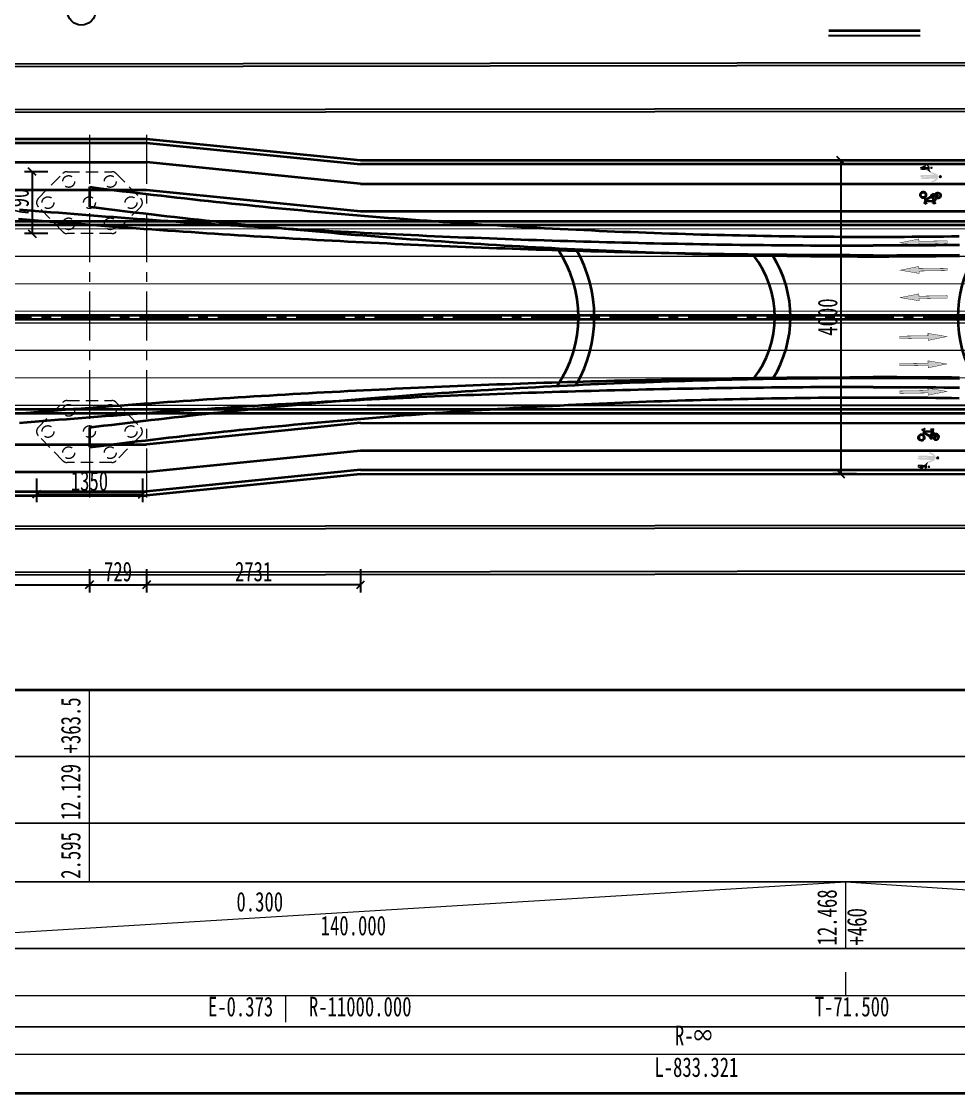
# Model space of a CAD drawing. Extents: x -2611510 to 954358, y -247163 to 181535.
# Drawn here: x 163601 to 283173, y -143113 to -6340 of the extents above; entities that cross this region are included whole.
import ezdxf
from ezdxf.enums import TextEntityAlignment as Align

# ---------------------------------------------------------------- set-up
doc = ezdxf.new("R2010")
doc.units = 0
for name, pattern in [('6--9', [15, 6, -9]), ('CENTER', [2, 1.25, -0.25, 0.25, -0.25]), ('DASH', [0.35, 0.25, -0.1]), ('DASHED', [0.75, 0.5, -0.25]), ('HIDDEN', [9.525, 6.35, -3.175])]:
    doc.linetypes.add(name, pattern=pattern)
doc.layers.get('Defpoints').update_dxf_attribs({"color": 8})
for name, color, linetype in [('_平面辅助线', 7, 'Continuous'), ('Dim', 4, 'Continuous'), ('PP-COM', 7, 'Continuous'), ('地铁', 4, 'Continuous'), ('标志标线', 7, 'Continuous'), ('标线-z', 7, 'Continuous'), ('道路中线_K', 7, 'Continuous'), ('道路偏置线', 3, 'Continuous')]:
    doc.layers.add(name, color=color, linetype=linetype)
for name, color, linetype, lineweight in [('文字', 7, 'Continuous', 15), ('标注', 3, 'Continuous', 18), ('桥 中心线', 5, 'CENTER', 15), ('虚线', 6, 'HIDDEN', 15), ('表格粗线', 7, 'Continuous', 35), ('表格细线', 1, 'Continuous', 18)]:
    doc.layers.add(name, color=color, linetype=linetype, lineweight=lineweight)
doc.styles.get("Standard").update_dxf_attribs({"font": '仿宋_GB2312.TTF', "width": 0.7})
doc.styles.add('仿宋字', font='仿宋_GB2312.TTF', dxfattribs={"width": 0.7})
doc.dimstyles.new('750', dxfattribs={"dimscale": 0, "dimtxt": 2.5, "dimasz": 1, "dimexe": 1, "dimexo": 1, "dimgap": 0, "dimtad": 0, "dimdec": 0, "dimlfac": 0.1, "dimrnd": 0.1, "dimzin": 12, "dimdsep": 46, "dimtxsty": '仿宋字', "dimblk": 'OBLIQUE', "dimcen": -1, "dimclrd": 256, "dimclre": 256, "dimclrt": 256, "dimadec": 4, "dimazin": 0, "dimtp": 2, "dimtm": 3, "dimtfac": 0.5, "dimtdec": 0, "dimtmove": 2, "dimatfit": 3, "dimldrblk": 'OBLIQUE', "dimfxl": 3, "dimfxlon": 1, "dimtvp": 0.7, "dimtolj": 1, "dimtzin": 12, "dimarcsym": 0})

# ---------------------------------------------------------------- blocks, each defined once
blk = doc.blocks.new('右侧人行道1')
at = {"layer": 'PP-COM'}
h = blk.add_hatch(color=8, dxfattribs=at)
edge = h.paths.add_edge_path()
edge.add_ellipse((573, 295.3), major_axis=(3.91, 3.87), ratio=1, start_angle=0.0447, end_angle=70.5296)
edge.add_line((570.7, 300.3), (567.5, 297.1))
edge.add_line((567.5, 297.1), (566.1, 292.1))
edge.add_ellipse((566.9, 291.9), major_axis=(-0.583, 0.589), ratio=1, start_angle=30.2324, end_angle=201.8223)
edge.add_line((567.7, 291.6), (569.2, 295.6))
edge.add_line((569.2, 295.6), (570.9, 297.7))
edge.add_line((570.9, 297.7), (571.5, 278.2))
edge.add_ellipse((572.7, 278.4), major_axis=(0.871, 0.862), ratio=1, start_angle=146.8812, end_angle=315.2216)
edge.add_line((573.9, 278.4), (573.6, 290.5))
edge.add_line((573.6, 290.5), (574.1, 290.5))
edge.add_line((574.1, 290.5), (574.5, 277.2))
edge.add_ellipse((575.7, 277.8), major_axis=(0.986, 0.976), ratio=1, start_angle=163.5104, end_angle=285.8925)
edge.add_line((576.9, 277.1), (576.4, 295.8))
edge.add_line((576.4, 295.8), (578.9, 290.9))
edge.add_ellipse((579.2, 292), major_axis=(0.812, 0.804), ratio=1, start_angle=206.5438, end_angle=316.2898)
edge.add_line((580.4, 292), (577, 299.2))
h = blk.add_hatch(color=8, dxfattribs=at)
edge = h.paths.add_edge_path()
edge.add_ellipse((573.1, 303.6), major_axis=(1.56, 1.55), ratio=1, start_angle=136.8201, end_angle=316.8201)
edge.add_ellipse((573.1, 303.6), major_axis=(1.56, 1.55), ratio=1, start_angle=316.8201, end_angle=496.8201)
h = blk.add_hatch(color=8, dxfattribs=at)
edge = h.paths.add_edge_path()
edge.add_ellipse((586, 292.4), major_axis=(1.22, 1.21), ratio=1, start_angle=91.8201, end_angle=451.8201)
edge = h.paths.add_edge_path()
edge.add_line((591.1, 286.3), (587.7, 290))
edge.add_line((584.9, 290.1), (587.7, 290))
edge.add_line((583, 288.7), (584.9, 290.1))
edge.add_line((583.9, 287.9), (584.2, 277.8))
edge.add_line((583.1, 287.4), (583.9, 287.9))
edge.add_ellipse((587, 277.8), major_axis=(0.617, 0.611), ratio=1, start_angle=134.4634, end_angle=321.7058)
edge.add_ellipse((585, 277.9), major_axis=(-0.574, 0.58), ratio=1, start_angle=56.0481, end_angle=228.1671)
edge.add_line((582.6, 287.5), (583.1, 287.4))
edge.add_line((586, 284), (586.1, 277.8))
edge.add_line((585.7, 284), (586, 284))
edge.add_line((585.8, 277.9), (585.7, 284))
edge.add_ellipse((590.6, 285.9), major_axis=(0.475, 0.47), ratio=1, start_angle=208.215, end_angle=358.7915)
edge.add_line((587.6, 288.2), (590.4, 285.2))
edge.add_line((587.8, 277.7), (587.6, 288.2))
edge.add_ellipse((580.3, 290.3), major_axis=(0.395, 0.39), ratio=1, start_angle=359.6514, end_angle=539.3072)
edge.add_line((579.8, 290), (582.6, 287.5))
edge.add_line((580.6, 290.8), (583, 288.7))
h = blk.add_hatch(color=8, dxfattribs=at)
edge = h.paths.add_edge_path()
edge.add_ellipse((586, 292.4), major_axis=(1.22, 1.21), ratio=1, start_angle=136.8201, end_angle=316.8201)
edge.add_ellipse((586, 292.4), major_axis=(1.22, 1.21), ratio=1, start_angle=316.8201, end_angle=496.8201)
h = blk.add_hatch(color=8, dxfattribs=at)
edge = h.paths.add_edge_path()
edge.add_line((587.6, 288.2), (590.4, 285.2))
edge.add_ellipse((590.6, 285.9), major_axis=(0.475, 0.47), ratio=1, start_angle=208.215, end_angle=356.8091)
edge.add_line((591.1, 286.3), (587.7, 290))
edge.add_line((587.7, 290), (584.9, 290.1))
edge.add_line((584.9, 290.1), (583, 288.7))
edge.add_line((583, 288.7), (580.6, 290.8))
edge.add_ellipse((580.3, 290.3), major_axis=(0.395, 0.39), ratio=1, start_angle=9.7814, end_angle=179.3072)
edge.add_line((579.9, 289.9), (582.6, 287.5))
edge.add_line((582.6, 287.5), (583.1, 287.4))
edge.add_line((583.1, 287.4), (583.9, 287.9))
edge.add_line((583.9, 287.9), (584.2, 277.8))
edge.add_ellipse((585, 277.9), major_axis=(-0.574, 0.58), ratio=1, start_angle=56.0481, end_angle=225.473)
edge.add_line((585.8, 277.9), (585.7, 284))
edge.add_line((585.7, 284), (586, 284))
edge.add_line((586, 284), (586.1, 277.8))
edge.add_ellipse((587, 277.8), major_axis=(-0.611, 0.617), ratio=1, start_angle=44.4634, end_angle=221.9343)
edge.add_line((587.8, 277.7), (587.6, 288.2))
blk = doc.blocks.new('A$C03D12931')
at = {"layer": 'PP-COM'}
h = blk.add_hatch(color=8, dxfattribs=at)
edge = h.paths.add_edge_path()
edge.add_line((0.41, -1.14), (0.59, -1.08))
edge.add_line((0.59, -1.08), (0.61, 0.58))
edge.add_ellipse((0.52, 0.95), major_axis=(-0.376, -0.072), ratio=1, start_angle=92.2559, end_angle=204.9961)
edge.add_line((0.83, 1.18), (0.94, 1.3))
edge.add_line((0.94, 1.3), (0.85, 1.37))
edge.add_line((0.85, 1.37), (0.75, 1.26))
edge.add_ellipse((0.52, 0.95), major_axis=(-0.376, -0.072), ratio=1, start_angle=222.7551, end_angle=275.0085)
edge.add_line((0.42, 1.32), (0.34, 1.47))
edge.add_ellipse((-0.13, 2.15), major_axis=(-0.811, -0.155), ratio=1, start_angle=113.8106, end_angle=404.0184)
edge.add_line((-0.61, 1.48), (-1.03, 0.64))
edge.add_line((-1.03, 0.64), (-0.83, 0.68))
edge.add_line((-0.83, 0.68), (-0.46, 1.4))
edge.add_ellipse((-0.13, 2.15), major_axis=(-0.811, -0.155), ratio=1, start_angle=55.9563, end_angle=100.8802)
edge.add_line((0.17, 1.39), (0.26, 1.23))
edge.add_ellipse((0.52, 0.95), major_axis=(-0.376, -0.072), ratio=1, start_angle=303.1553, end_angle=354.9777)
edge.add_line((0.14, 0.91), (-0.83, 0.68))
edge.add_line((-0.83, 0.68), (-0.83, 0.49))
edge.add_line((-0.83, 0.49), (0.21, 0.74))
edge.add_ellipse((0.52, 0.95), major_axis=(0.072, -0.376), ratio=1, start_angle=-66.6903, end_angle=-56.7863)
edge.add_line((0.25, 0.69), (0.15, 0.57))
edge.add_line((0.15, 0.57), (0.24, 0.5))
edge.add_line((0.24, 0.5), (0.34, 0.62))
edge.add_ellipse((0.52, 0.95), major_axis=(-0.376, -0.072), ratio=1, start_angle=50.9727, end_angle=64.1147)
edge.add_line((0.42, 0.58), (0.41, -1.14))
edge = h.paths.add_edge_path(flags=16)
edge.add_ellipse((0.52, 0.95), major_axis=(-0.193, -0.037), ratio=1, start_angle=111.8747, end_angle=291.8747, ccw=False)
edge.add_ellipse((0.52, 0.95), major_axis=(-0.193, -0.037), ratio=1, start_angle=-68.1253, end_angle=111.8747, ccw=False)
edge = h.paths.add_edge_path(flags=16)
edge.add_line((-0.37, 1.56), (-0.15, 1.98))
edge.add_line((-0.15, 1.98), (0.08, 1.55))
edge.add_ellipse((-0.13, 2.15), major_axis=(-0.629, -0.12), ratio=1, start_angle=57.2127, end_angle=98.8288, ccw=False)
edge = h.paths.add_edge_path(flags=16)
edge.add_line((0.25, 1.64), (0.01, 2.07))
edge.add_ellipse((-0.16, 1.98), major_axis=(-0.183, -0.035), ratio=1, start_angle=197.886, end_angle=313.0466)
edge.add_line((-0.31, 2.09), (-0.53, 1.65))
edge.add_ellipse((-0.13, 2.15), major_axis=(-0.629, -0.12), ratio=1, start_angle=115.5416, end_angle=401.4223, ccw=False)
h = blk.add_hatch(color=8, dxfattribs=at)
edge = h.paths.add_edge_path()
edge.add_line((-0.83, 0.49), (-0.83, 0.68))
edge.add_line((-0.83, 0.68), (-1.03, 0.64))
edge.add_line((-1.03, 0.64), (-1.17, 0.6))
edge.add_line((-1.17, 0.6), (-1.4, 0.55))
edge.add_line((-1.4, 0.55), (-1.53, 0.61))
edge.add_ellipse((-1.54, 0.57), major_axis=(-0.0365, -0.007), ratio=1, start_angle=243.045, end_angle=380.1522)
edge.add_line((-1.58, 0.55), (-1.22, 0))
edge.add_line((-1.22, 0), (-1.18, 0.01))
edge.add_line((-1.18, 0.01), (-1.29, 0.38))
edge.add_line((-1.29, 0.38), (-1.06, 0.44))
edge.add_line((-1.06, 0.44), (-1.02, 0.45))
edge.add_line((-1.02, 0.45), (0.12, -1.33))
edge.add_line((0.12, -1.33), (0.07, -1.34))
edge.add_spline(control_points=[(0.07, -1.34), (0.05, -1.42), (-0.01, -1.53), (-0.06, -1.75)], knot_values=[0, 0, 0, 0, 0.949803, 0.949803, 0.949803, 0.949803], degree=3, periodic=0)
edge.add_line((-0.06, -1.75), (-0.36, -1.45))
edge.add_ellipse((-0.37, -1.55), major_axis=(-0.106, -0.02), ratio=1, start_angle=253.5566, end_angle=375.3872)
edge.add_line((-0.47, -1.6), (-0.02, -1.97))
edge.add_ellipse((0.01, -1.94), major_axis=(0.007, -0.0365), ratio=1, start_angle=-49.6998, end_angle=65.3968)
edge.add_line((0.04, -1.95), (0.1, -1.73))
edge.add_spline(control_points=[(0.1, -1.73), (0.13, -1.67), (0.15, -1.62), (0.21, -1.52), (0.24, -1.48), (0.3, -1.42), (0.32, -1.4), (0.36, -1.37), (0.38, -1.36), (0.48, -1.31), (0.58, -1.28), (0.77, -1.24), (0.87, -1.23), (1.03, -1.21), (1.08, -1.21), (1.14, -1.21)], knot_values=[0, 0, 0, 0, 0.472629, 0.472629, 1.015464, 1.015464, 1.324452, 1.324452, 1.633441, 1.633441, 2.514542, 2.514542, 3.395644, 3.395644, 3.871237, 3.871237, 3.871237, 3.871237], degree=3, periodic=0)
edge.add_line((1.14, -1.21), (1.14, -1.03))
edge.add_spline(control_points=[(1.14, -1.03), (0.95, -1.03), (0.77, -1.04), (0.59, -1.08)], knot_values=[2.402636, 2.402636, 2.402636, 2.402636, 3.877965, 3.877965, 3.877965, 3.877965], degree=3, periodic=0)
edge.add_line((0.59, -1.08), (0.41, -1.14))
edge.add_spline(control_points=[(0.41, -1.14), (0.36, -1.16), (0.31, -1.18), (0.27, -1.21)], knot_values=[1.467067, 1.467067, 1.467067, 1.467067, 1.885783, 1.885783, 1.885783, 1.885783], degree=3, periodic=0)
edge.add_line((0.27, -1.21), (-0.83, 0.49))
h = blk.add_hatch(color=8, dxfattribs=at)
edge = h.paths.add_edge_path()
edge.add_ellipse((1.97, -1.12), major_axis=(-0.82, -0.156), ratio=1, start_angle=111.8747, end_angle=291.8747)
edge.add_ellipse((1.97, -1.12), major_axis=(-0.82, -0.156), ratio=1, start_angle=291.8747, end_angle=342.6941)
edge.add_line((1.14, -1.03), (1.14, -1.21))
edge.add_spline(control_points=[(1.14, -1.21), (1.14, -1.21), (1.14, -1.21), (1.14, -1.21)], knot_values=[3.86447, 3.86447, 3.86447, 3.86447, 3.871237, 3.871237, 3.871237, 3.871237], degree=3, periodic=0)
edge.add_ellipse((1.97, -1.12), major_axis=(-0.82, -0.156), ratio=1, start_angle=355.3885, end_angle=471.8747)
edge = h.paths.add_edge_path(flags=16)
edge.add_line((1.33, -1.21), (1.33, -1.02))
edge.add_ellipse((1.96, -1.11), major_axis=(0.12, -0.629), ratio=1, start_angle=-91.8999, end_angle=251.3711, ccw=False)
at = {"layer": 'PP-COM', "color": 8}
for p, q in [((-1.22, 0), (-1.58, 0.55)), ((-1.22, 0.01), (-1.57, 0.55)), ((-1.53, 0.61), (-1.4, 0.55)), ((-1.53, 0.61), (-1.4, 0.55)), ((-1.4, 0.55), (-1.17, 0.6)), ((-1.4, 0.55), (-1.17, 0.6)), ((-1.29, 0.38), (-1.06, 0.44)), ((-1.29, 0.38), (-1.06, 0.44)), ((-1.18, 0.01), (-1.29, 0.38)), ((-1.18, 0.01), (-1.29, 0.38)), ((-1.22, 0.01), (-1.18, 0.01)), ((-1.22, 0), (-1.18, 0.01)), ((-1.17, 0.6), (-1.03, 0.64)), ((-1.17, 0.6), (-1.03, 0.64)), ((-1.14, 0.42), (-1.02, 0.45)), ((-1.14, 0.42), (-1.02, 0.45)), ((-1.03, 0.64), (-0.61, 1.48)), ((-1.03, 0.64), (-0.61, 1.48)), ((-0.83, 0.68), (-1.03, 0.64)), ((0.12, -1.33), (-1.02, 0.45)), ((0.12, -1.33), (-1.02, 0.45)), ((-0.83, 0.68), (-0.46, 1.4)), ((-0.83, 0.68), (-0.46, 1.4)), ((-0.83, 0.68), (0.14, 0.91)), ((-0.83, 0.68), (0.14, 0.91)), ((-0.83, 0.49), (0.21, 0.74)), ((-0.83, 0.49), (0.21, 0.74)), ((-0.83, 0.68), (-0.83, 0.49)), ((0.27, -1.21), (-0.83, 0.49)), ((0.27, -1.21), (-0.83, 0.49)), ((-0.53, 1.65), (-0.31, 2.09)), ((-0.52, 1.65), (-0.3, 2.09)), ((-0.37, 1.56), (-0.15, 1.98)), ((-0.37, 1.56), (-0.15, 1.98)), ((-0.15, 1.98), (0.08, 1.55)), ((-0.15, 1.98), (0.08, 1.55)), ((0.01, 2.07), (0.25, 1.64)), ((0.01, 2.07), (0.25, 1.64)), ((0.33, 0.42), (0.05, 0.65)), ((0.33, 0.42), (0.05, 0.65)), ((0.15, 0.57), (0.25, 0.69)), ((0.15, 0.57), (0.25, 0.69)), ((0.17, 1.39), (0.26, 1.23)), ((0.17, 1.39), (0.26, 1.23)), ((0.24, 0.5), (0.34, 0.62)), ((0.24, 0.5), (0.34, 0.62)), ((0.34, 1.47), (0.42, 1.32)), ((0.34, 1.47), (0.42, 1.32)), ((0.41, -1.14), (0.42, 0.58)), ((0.41, -1.14), (0.42, 0.58)), ((0.59, -1.08), (0.61, 0.58)), ((0.59, -1.08), (0.61, 0.58)), ((1.03, 1.23), (0.75, 1.46)), ((1.03, 1.23), (0.75, 1.46)), ((0.75, 1.26), (0.85, 1.37)), ((0.75, 1.26), (0.85, 1.37)), ((0.83, 1.18), (0.94, 1.3)), ((0.83, 1.18), (0.94, 1.3)), ((-0.02, -1.97), (-0.47, -1.6)), ((-0.02, -1.97), (-0.47, -1.6)), ((-0.06, -1.74), (-0.36, -1.45)), ((-0.06, -1.75), (-0.36, -1.45)), ((0.1, -1.72), (0.04, -1.95)), ((0.1, -1.73), (0.04, -1.95)), ((0.07, -1.34), (0.12, -1.33)), ((0.07, -1.34), (0.12, -1.33)), ((0.41, -1.14), (0.59, -1.08))]:
    blk.add_line(p, q, dxfattribs=at)
for centre, major_axis, start_param, end_param in [((-0.13, 2.15), (0.288, -0.773), 0.247333, 5.312415), ((-0.13, 2.15), (0.288, -0.774), 0.247333, 5.312415), ((-1.54, 0.57), (0.013, -0.0348), 2.5029, 4.895872), ((-1.54, 0.57), (0.013, -0.0349), 2.5029, 4.895872), ((-0.13, 2.15), (0.223, -0.599), 0.277545, 5.267105), ((-0.13, 2.15), (0.223, -0.6), 0.277545, 5.267105), ((-0.13, 2.15), (0.288, -0.773), -0.762414, 0.021655), ((-0.13, 2.15), (0.288, -0.774), -0.762414, 0.021655), ((-0.13, 2.15), (0.223, -0.599), -0.740487, -0.014148), ((-0.13, 2.15), (0.223, -0.6), -0.740487, -0.014148), ((-0.16, 1.98), (0.065, -0.174), 1.714726, 3.724658), ((-0.15, 1.98), (0.065, -0.174), 1.714726, 3.724658), ((0.52, 0.95), (0.133, -0.358), 3.552022, 4.456493), ((0.52, 0.95), (0.134, -0.358), 3.552022, 4.456493), ((0.52, 0.95), (-0.358, -0.133), 0.238591, 0.411449), ((0.52, 0.95), (0.134, -0.358), -1.332205, -1.159347), ((0.52, 0.95), (0.069, -0.184), 4.544149275566745, 10.82733458274633), ((0.52, 0.95), (0.069, -0.184), 4.544149275566579, 10.82733458274616), ((0.52, 0.95), (0.133, -0.358), -0.849394, -0.620023), ((0.52, 0.95), (0.134, -0.358), -0.849394, -0.620023), ((0.52, 0.95), (0.133, -0.358), 2.148774, 3.060767), ((0.52, 0.95), (0.134, -0.358), 2.148774, 3.060767), ((0.52, 0.95), (0.133, -0.358), -0.128867, 1.838821), ((0.52, 0.95), (0.134, -0.358), -0.128867, 1.838821), ((-0.37, -1.55), (0.038, -0.101), 2.686361, 4.812707), ((-0.37, -1.55), (0.038, -0.101), 2.686361, 4.812707), ((0.01, -1.94), (0.013, -0.0348), -1.035664, 0.973151), ((0.01, -1.94), (0.013, -0.0349), -1.035664, 0.973151), ((1.97, -1.12), (0.291, -0.782), 4.544149275565879, 10.82733458274546), ((1.96, -1.11), (0.288, -0.773), 4.478969, 10.53653), ((1.96, -1.11), (0.223, -0.599), 4.51099, 10.502199), ((1.96, -1.11), (0.223, -0.6), 4.51099, 10.502199)]:
    blk.add_ellipse(centre, major_axis=major_axis, ratio=1, start_param=start_param, end_param=end_param, dxfattribs=at)
for points in [[(-0.06, -1.74), (-0.01, -1.53), (0.05, -1.42), (0.07, -1.34)], [(-0.06, -1.75), (-0.01, -1.53), (0.05, -1.42), (0.07, -1.34)], [(0.27, -1.21), (0.31, -1.18), (0.36, -1.16), (0.41, -1.14)], [(0.27, -1.21), (0.31, -1.18), (0.36, -1.16), (0.41, -1.14)], [(0.59, -1.08), (0.77, -1.04), (0.95, -1.03), (1.14, -1.02)], [(0.59, -1.08), (0.77, -1.04), (0.95, -1.03), (1.14, -1.03)]]:
    blk.add_open_spline(points, degree=3, dxfattribs=at)
for points in [[(0.1, -1.72), (0.13, -1.67), (0.15, -1.62), (0.21, -1.52), (0.25, -1.48), (0.3, -1.42), (0.32, -1.4), (0.36, -1.37), (0.38, -1.36), (0.48, -1.3), (0.58, -1.28), (0.77, -1.23), (0.87, -1.22), (1.03, -1.21), (1.08, -1.21), (1.14, -1.21)], [(0.1, -1.73), (0.13, -1.67), (0.15, -1.62), (0.21, -1.52), (0.24, -1.48), (0.3, -1.42), (0.32, -1.4), (0.36, -1.37), (0.38, -1.36), (0.48, -1.31), (0.58, -1.28), (0.77, -1.24), (0.87, -1.23), (1.03, -1.21), (1.08, -1.21), (1.14, -1.21)]]:
    blk.add_open_spline(points, degree=3, knots=[0, 0, 0, 0, 0.472629, 0.472629, 1.015464, 1.015464, 1.324452, 1.324452, 1.633441, 1.633441, 2.514542, 2.514542, 3.395644, 3.395644, 3.871237, 3.871237, 3.871237, 3.871237], dxfattribs=at)
blk = doc.blocks.new('A$C7CA21273')
blk.add_hatch(color=8).paths.add_polyline_path([(30.13, 2.4), (18.13, 4.65), (18.13, 3.15), (0.13, 3.15), (0.13, 1.65), (18.13, 1.65), (18.13, 0.15)])
at = {"layer": '道路中线_K', "color": 8, "linetype": 'ByBlock', "const_width": 0.25}
blk.add_lwpolyline([(18.13, 1.65), (18.13, 0.15), (30.13, 2.4), (18.13, 4.65), (18.13, 3.15), (0.13, 3.15), (0.13, 1.65)], close=True, dxfattribs=at)
blk = doc.blocks.new('A$C6A8C09C9')
at = {"layer": '虚线', "ltscale": 250, "elevation": 0}
blk.add_lwpolyline([(3950, -2860, -0.2013423), (3725, -3395), (525, -6536, -0.4087496), (-525, -6536), (-3725, -3395, -0.2013423), (-3950, -2860), (-3950, 2860, -0.2013423), (-3725, 3395), (-525, 6536, -0.4087496), (525, 6536), (3725, 3395, -0.2013423), (3950, 2860)], format="xyb", close=True, dxfattribs=at)
at = {"layer": '虚线', "ltscale": 250}
for centre in [(0, 5300), (-2700, 2650), (2700, 2650), (0, 0), (-2700, -2650), (2700, -2650), (0, -5300)]:
    blk.add_circle(centre, 750, dxfattribs=at)
blk = doc.blocks.new('天津2000地铁')
at = {"layer": '地铁', "color": 8, "linetype": 'DASH', "ltscale": 10000}
for p, q in [((-48.1, -481.3), (-12.33, -52.56)), ((-47.75, -481.34), (-11.98, -52.59)), ((-42.28, -481.88), (-6.5, -53.05)), ((-41.93, -481.91), (-6.15, -53.08)), ((10.62, -487.13), (45.12, -73.67)), ((10.97, -487.17), (45.47, -73.7)), ((16.44, -487.71), (50.95, -74.15)), ((16.79, -487.75), (51.3, -74.18))]:
    blk.add_line(p, q, dxfattribs=at)
blk = doc.blocks.new('gggll')
at = {"color": 3, "lineweight": 35}
for points in [[(0, 33200), (1156, 33054), (2154, 32930), (3153, 32806), (4151, 32684), (5150, 32563), (6148, 32443), (7146, 32325), (8145, 32208), (9143, 32092), (10142, 31977), (11140, 31864), (12139, 31752), (13137, 31641), (14136, 31531), (15134, 31423), (16132, 31316), (17131, 31210), (18129, 31106), (19128, 31002), (20126, 30901), (21125, 30800), (22123, 30700), (23122, 30602), (24120, 30505), (25118, 30410), (26117, 30315), (27115, 30222), (28114, 30130), (29112, 30040), (30111, 29951), (31109, 29863), (32107, 29776), (33106, 29690), (34104, 29606), (35103, 29523), (36101, 29441), (37100, 29361), (38098, 29282), (39096, 29204), (40095, 29127), (41093, 29052), (42092, 28978), (43090, 28905), (44089, 28834), (45087, 28763), (46085, 28694), (47084, 28626), (48082, 28560), (49081, 28495), (50079, 28431), (51078, 28368), (52076, 28307), (53074, 28246), (54073, 28188), (55071, 28130), (56070, 28074), (57068, 28019), (58067, 27965), (59065, 27912), (60063, 27861), (61062, 27811), (62060, 27762), (63059, 27715), (64057, 27668), (65055, 27623), (66054, 27580), (67052, 27537), (68051, 27496), (69049, 27456), (70048, 27418), (71046, 27380), (72044, 27344), (73043, 27309), (74041, 27276), (75040, 27243), (76038, 27212), (77036, 27183), (78035, 27154), (79033, 27127), (80032, 27101), (81030, 27076), (82029, 27053), (83027, 27031), (84025, 27010), (85024, 26990), (86022, 26972), (87021, 26955), (88019, 26939), (89017, 26924), (90016, 26911), (91014, 26899), (92013, 26888), (93011, 26879), (94010, 26870), (95008, 26863), (96006, 26858), (97005, 26853), (98003, 26850), (99002, 26848), (100000, 26848), (100998, 26848), (101997, 26850), (102995, 26853), (103994, 26858), (104992, 26863), (105990, 26870), (106989, 26879), (107987, 26888), (108986, 26899), (109984, 26911), (110983, 26924)], [(0, 30680), (844, 30574), (1846, 30449), (2847, 30325), (3849, 30202), (4850, 30081), (5852, 29961), (6854, 29842), (7855, 29724), (8857, 29608), (9858, 29493), (10860, 29380), (11861, 29267), (12863, 29156), (13864, 29046), (14866, 28937), (15868, 28830), (16869, 28724), (17871, 28619), (18872, 28516), (19874, 28413), (20875, 28312), (21877, 28213), (22878, 28114), (23880, 28017), (24882, 27921), (25883, 27826), (26885, 27733), (27886, 27641), (28888, 27550), (29889, 27460), (30891, 27372), (31893, 27285), (32894, 27199), (33896, 27115), (34897, 27032), (35899, 26950), (36900, 26869), (37902, 26790), (38904, 26711), (39905, 26635), (40907, 26559), (41908, 26485), (42910, 26412), (43911, 26340), (44913, 26269), (45915, 26200), (46916, 26132), (47918, 26065), (48919, 26000), (49921, 25936), (50922, 25873), (51924, 25811), (52926, 25751), (53927, 25692), (54929, 25634), (55930, 25578), (56932, 25522), (57933, 25468), (58935, 25416), (59937, 25364), (60938, 25314), (61940, 25265), (62941, 25217), (63943, 25171), (64945, 25126), (65946, 25082), (66948, 25039), (67949, 24998), (68951, 24958), (69952, 24919), (70954, 24882), (71956, 24846), (72957, 24811), (73959, 24777), (74960, 24745), (75962, 24714), (76964, 24684), (77965, 24655), (78967, 24628), (79968, 24602), (80970, 24577), (81971, 24553), (82973, 24531), (83975, 24510), (84976, 24491), (85978, 24472), (86979, 24455), (87981, 24439), (88983, 24424), (89984, 24411), (90986, 24399), (91987, 24388), (92989, 24379), (93990, 24370), (94992, 24364), (95994, 24358), (96995, 24353), (97997, 24350), (98998, 24348), (100000, 24348), (101002, 24348), (102003, 24350), (103005, 24353), (104006, 24358), (105008, 24364), (106010, 24370), (107011, 24379), (108013, 24388), (109014, 24399), (110016, 24411), (111017, 24424)], [(0, 2520), (844, 2626), (1846, 2752), (2847, 2875), (3849, 2998), (4850, 3119), (5852, 3239), (6854, 3358), (7855, 3476), (8857, 3592), (9858, 3707), (10860, 3821), (11861, 3933), (12863, 4044), (13864, 4154), (14866, 4263), (15868, 4370), (16869, 4476), (17871, 4581), (18872, 4685), (19874, 4787), (20875, 4888), (21877, 4988), (22878, 5086), (23880, 5183), (24882, 5279), (25883, 5374), (26885, 5467), (27886, 5559), (28888, 5650), (29889, 5740), (30891, 5828), (31893, 5915), (32894, 6001), (33896, 6085), (34897, 6169), (35899, 6251), (36900, 6331), (37902, 6411), (38904, 6489), (39905, 6566), (40907, 6641), (41908, 6716), (42910, 6789), (43911, 6860), (44913, 6931), (45915, 7000), (46916, 7068), (47918, 7135), (48919, 7200), (49921, 7264), (50922, 7327), (51924, 7389), (52926, 7449), (53927, 7508), (54929, 7566), (55930, 7623), (56932, 7678), (57933, 7732), (58935, 7785), (59937, 7836), (60938, 7886), (61940, 7935), (62941, 7983), (63943, 8029), (64945, 8074), (65946, 8118), (66948, 8161), (67949, 8202), (68951, 8242), (69952, 8281), (70954, 8318), (71956, 8354), (72957, 8389), (73959, 8423), (74960, 8456), (75962, 8487), (76964, 8516), (77965, 8545), (78967, 8572), (79968, 8598), (80970, 8623), (81971, 8647), (82973, 8669), (83975, 8690), (84976, 8710), (85978, 8728), (86979, 8745), (87981, 8761), (88983, 8776), (89984, 8789), (90986, 8801), (91987, 8812), (92989, 8821), (93990, 8830), (94992, 8837), (95994, 8842), (96995, 8847), (97997, 8850), (98998, 8852), (100000, 8853), (101002, 8852), (102003, 8850), (103005, 8847), (104006, 8842), (105008, 8837), (106010, 8830), (107011, 8821), (108013, 8812), (109014, 8801), (110016, 8789), (111017, 8776)], [(0, 0), (1156, 146), (2154, 271), (3153, 394), (4151, 516), (5150, 637), (6148, 757), (7146, 875), (8145, 993), (9143, 1108), (10142, 1223), (11140, 1336), (12139, 1449), (13137, 1559), (14136, 1669), (15134, 1777), (16132, 1884), (17131, 1990), (18129, 2094), (19128, 2198), (20126, 2300), (21125, 2400), (22123, 2500), (23122, 2598), (24120, 2695), (25118, 2790), (26117, 2885), (27115, 2978), (28114, 3070), (29112, 3160), (30111, 3250), (31109, 3338), (32107, 3424), (33106, 3510), (34104, 3594), (35103, 3677), (36101, 3759), (37100, 3839), (38098, 3918), (39096, 3996), (40095, 4073), (41093, 4148), (42092, 4222), (43090, 4295), (44089, 4367), (45087, 4437), (46085, 4506), (47084, 4574), (48082, 4640), (49081, 4705), (50079, 4769), (51078, 4832), (52076, 4894), (53074, 4954), (54073, 5013), (55071, 5070), (56070, 5127), (57068, 5182), (58067, 5235), (59065, 5288), (60063, 5339), (61062, 5389), (62060, 5438), (63059, 5486), (64057, 5532), (65055, 5577), (66054, 5620), (67052, 5663), (68051, 5704), (69049, 5744), (70048, 5783), (71046, 5820), (72044, 5856), (73043, 5891), (74041, 5924), (75040, 5957), (76038, 5988), (77036, 6018), (78035, 6046), (79033, 6073), (80032, 6099), (81030, 6124), (82029, 6147), (83027, 6170), (84025, 6190), (85024, 6210), (86022, 6228), (87021, 6246), (88019, 6261), (89017, 6276), (90016, 6289), (91014, 6301), (92013, 6312), (93011, 6322), (94010, 6330), (95008, 6337), (96006, 6342), (97005, 6347), (98003, 6350), (99002, 6352), (100000, 6353), (100998, 6352), (101997, 6350), (102995, 6347), (103994, 6342), (104992, 6337), (105990, 6330), (106989, 6322), (107987, 6312), (108986, 6301), (109984, 6289), (110983, 6276)]]:
    blk.add_lwpolyline(points, dxfattribs=at)
for centre, radius, start, end in [((47037, 16600), 15379, 325.19637, 34.80363), ((47037, 16600), 17379, 330.1243, 29.8757), ((74590, 16599), 12854, 322.10892, 37.90235), ((74590, 16599), 14854, 328.09472, 31.91429), ((126403, 16600), 15614, 149.80477, 210.19523)]:
    blk.add_arc(centre, radius, start, end, dxfattribs=at)
at = {"layer": '文字', "color": 3, "lineweight": 35}
for p, q in [((0, 33200), (0, 30680)), ((0, 2520), (0, 0))]:
    blk.add_line(p, q, dxfattribs=at)
blk = doc.blocks.new('_Oblique')
at = {"color": 0, "linetype": 'ByBlock', "lineweight": -2}
blk.add_line((-0.5, -0.5), (0.5, 0.5), dxfattribs=at)
blk = doc.blocks.new('*D200')
at = {"layer": 'Defpoints', "color": 0, "transparency": 16777216}
for p in [(272874, -24057), (268136, -64057), (271882, -64057)]:
    blk.add_point(p, dxfattribs=at)
at = {"layer": '标注', "lineweight": -2, "transparency": 16777216}
for p, q in [((270136, -24057), (267136, -24057)), ((268136, -24057), (268136, -64057)), ((270136, -64057), (267136, -64057))]:
    blk.add_line(p, q, dxfattribs=at)
at = {"layer": '标注', "lineweight": -2, "transparency": 16777216, "xscale": 1000.0000020837, "yscale": 1000.0000020837, "zscale": 1000.0000020837}
for p, rotation in [((268136, -24057), 90), ((268136, -64057), 270)]:
    blk.add_blockref('_Oblique', p, dxfattribs=dict(at, rotation=rotation))
at = {"layer": '标注', "transparency": 16777216, "insert": (266471, -44057), "char_height": 2500, "attachment_point": 5, "rotation": 90, "style": '仿宋字'}
blk.add_mtext('\\A1;4000', dxfattribs=at)
blk = doc.blocks.new('*D201')
at = {"layer": 'Defpoints', "color": 0, "transparency": 16777216}
for p in [(147281, -66807), (172282, -67427), (172282, -78196)]:
    blk.add_point(p, dxfattribs=at)
at = {"layer": '标注', "lineweight": -2, "transparency": 16777216}
for p, q in [((147281, -76196), (147281, -79196)), ((172282, -76196), (172282, -79196)), ((147281, -78196), (172282, -78196))]:
    blk.add_line(p, q, dxfattribs=at)
at = {"layer": '标注', "lineweight": -2, "transparency": 16777216, "xscale": 1000.0000020837, "yscale": 1000.0000020837, "zscale": 1000.0000020837, "rotation": 180}
blk.add_blockref('_Oblique', (147281, -78196), dxfattribs=at)
at = {"layer": '标注', "lineweight": -2, "transparency": 16777216, "xscale": 1000.0000020837, "yscale": 1000.0000020837, "zscale": 1000.0000020837}
blk.add_blockref('_Oblique', (172282, -78196), dxfattribs=at)
at = {"layer": '标注', "transparency": 16777216, "insert": (159781, -76531), "char_height": 2500, "attachment_point": 5, "style": '仿宋字'}
blk.add_mtext('\\A1;2500', dxfattribs=at)
blk = doc.blocks.new('*D202')
at = {"layer": 'Defpoints', "color": 0}
for p in [(206882, -64080), (179576, -66307), (179576, -78196)]:
    blk.add_point(p, dxfattribs=at)
at = {"layer": '标注', "lineweight": -2}
for p, q in [((179576, -76196), (179576, -79196)), ((206882, -76196), (206882, -79196)), ((206882, -78196), (179576, -78196))]:
    blk.add_line(p, q, dxfattribs=at)
at = {"layer": '标注', "lineweight": -2, "xscale": 1000.0000020837, "yscale": 1000.0000020837, "zscale": 1000.0000020837, "rotation": 180}
blk.add_blockref('_Oblique', (179576, -78196), dxfattribs=at)
at = {"layer": '标注', "lineweight": -2, "xscale": 1000.0000020837, "yscale": 1000.0000020837, "zscale": 1000.0000020837}
blk.add_blockref('_Oblique', (206882, -78196), dxfattribs=at)
at = {"layer": '标注', "insert": (193229, -76531), "char_height": 2500, "attachment_point": 5, "style": '仿宋字'}
blk.add_mtext('\\A1;2731', dxfattribs=at)
blk = doc.blocks.new('*D306')
at = {"layer": 'Defpoints', "color": 0}
for p in [(172282, -66807), (179576, -66307), (179576, -78196)]:
    blk.add_point(p, dxfattribs=at)
at = {"layer": '标注', "lineweight": -2}
for p, q in [((172282, -76196), (172282, -79196)), ((179576, -76196), (179576, -79196)), ((172282, -78196), (179576, -78196))]:
    blk.add_line(p, q, dxfattribs=at)
at = {"layer": '标注', "lineweight": -2, "xscale": 1000.0000020837, "yscale": 1000.0000020837, "zscale": 1000.0000020837, "rotation": 180}
blk.add_blockref('_Oblique', (172282, -78196), dxfattribs=at)
at = {"layer": '标注', "lineweight": -2, "xscale": 1000.0000020837, "yscale": 1000.0000020837, "zscale": 1000.0000020837}
blk.add_blockref('_Oblique', (179576, -78196), dxfattribs=at)
at = {"layer": '标注', "insert": (175929, -76531), "char_height": 2500, "attachment_point": 5, "style": '仿宋字'}
blk.add_mtext('\\A1;729', dxfattribs=at)
blk = doc.blocks.new('*D357')
at = {"layer": 'Defpoints', "color": 0}
for p in [(171922, -25507), (164980, -33407), (171922, -33407)]:
    blk.add_point(p, dxfattribs=at)
at = {"layer": '标注', "lineweight": -2}
for p, q in [((166980, -25507), (163980, -25507)), ((164980, -25507), (164980, -33407)), ((166980, -33407), (163980, -33407))]:
    blk.add_line(p, q, dxfattribs=at)
at = {"layer": '标注', "lineweight": -2, "xscale": 1000.0000020837, "yscale": 1000.0000020837, "zscale": 1000.0000020837}
for p, rotation in [((164980, -25507), 90), ((164980, -33407), 270)]:
    blk.add_blockref('_Oblique', p, dxfattribs=dict(at, rotation=rotation))
at = {"layer": '标注', "insert": (163315, -29457), "char_height": 2500, "attachment_point": 5, "rotation": 90, "style": '仿宋字'}
blk.add_mtext('\\A1;790', dxfattribs=at)
blk = doc.blocks.new('*D359')
at = {"layer": 'Defpoints', "color": 0}
for p in [(165531, -58657), (179032, -58657), (179032, -66659)]:
    blk.add_point(p, dxfattribs=at)
at = {"layer": '标注', "lineweight": -2}
for p, q in [((165531, -64659), (165531, -67659)), ((179032, -64659), (179032, -67659)), ((165531, -66659), (179032, -66659))]:
    blk.add_line(p, q, dxfattribs=at)
at = {"layer": '标注', "lineweight": -2, "xscale": 1000.0000020837, "yscale": 1000.0000020837, "zscale": 1000.0000020837, "rotation": 180}
blk.add_blockref('_Oblique', (165531, -66659), dxfattribs=at)
at = {"layer": '标注', "lineweight": -2, "xscale": 1000.0000020837, "yscale": 1000.0000020837, "zscale": 1000.0000020837}
blk.add_blockref('_Oblique', (179032, -66659), dxfattribs=at)
at = {"layer": '标注', "insert": (172281, -64995), "char_height": 2500, "attachment_point": 5, "style": '仿宋字'}
blk.add_mtext('\\A1;1350', dxfattribs=at)

msp = doc.modelspace()

# ---------------------------------------------------------------- linework, layer by layer
at = {"color": 4}
msp.add_line((266586.2, -8127.1), (278281.3, -8127.1), dxfattribs=at)
at = {"color": 6, "const_width": 360}
msp.add_lwpolyline([(266586.2, -7527.1), (278281.3, -7527.1)], dxfattribs=at)
msp.add_circle((171256.5, -5005.1), 1800)
msp.add_circle((171256.5, -5005.1), 1800)
at = {"layer": '_平面辅助线'}
msp.add_lwpolyline([(207724.6, -55306.7), (338281.3, -55306.7)], dxfattribs=at)
at = {"layer": '标志标线', "linetype": '6--9', "ltscale": 600, "const_width": 150, "flags": 128}
for points in [[(-31347, -32806.7), (512409.1, -32806.7)], [(-31347, -36306.7), (512409.1, -36306.7)], [(-31347, -39806.7), (512409.1, -39806.7)], [(-30690.8, -43306.7), (513065.4, -43306.7)], [(-32003.3, -44806.7), (511752.9, -44806.7)], [(512409.1, -48306.7), (-31347, -48306.7)], [(512409.1, -51806.7), (-31347, -51806.7)], [(-31347, -55306.7), (512409.1, -55306.7)]]:
    msp.add_lwpolyline(points, dxfattribs=at)
at = {"layer": '桥 中心线', "ltscale": 5000}
for p, q in [((172281.5, -20806.7), (172281.5, -67306.7)), ((179575.5, -20806.7), (179575.5, -67306.7))]:
    msp.add_line(p, q, dxfattribs=at)
at = {"layer": '桥 中心线', "ltscale": 5000, "extrusion": (4.6944e-12, -1, 0)}
msp.add_line((-31347, -44056.7), (512409.1, -44056.7), dxfattribs=at)
at = {"layer": '表格粗线', "color": 1}
for p, q in [((107520.2, -91613.2), (404308.1, -91613.2)), ((404308.1, -143113.2), (107520.2, -143113.2))]:
    msp.add_line(p, q, dxfattribs=at)
at = {"layer": '表格细线', "color": 4}
for p, q in [((172281.5, -100113.2), (172281.5, -91613.2)), ((404308.1, -100113.2), (107520.2, -100113.2)), ((107520.2, -100113.2), (404308.1, -100113.2)), ((172281.5, -108613.2), (172281.5, -100113.2)), ((404308.1, -108613.2), (107520.2, -108613.2)), ((107520.2, -108613.2), (404308.1, -108613.2)), ((172281.5, -116113.2), (172281.5, -108613.2)), ((404308.1, -116113.2), (107520.2, -116113.2)), ((107520.2, -116113.2), (404308.1, -116113.2)), ((135520.2, -124204.1), (268781.5, -116113.2)), ((268781.5, -124613.2), (268781.5, -116113.2)), ((268781.5, -116113.2), (398781.5, -124613.2)), ((404308.1, -124613.2), (107520.2, -124613.2)), ((107520.2, -124613.2), (404308.1, -124613.2)), ((268781.5, -130617.9), (268781.5, -127617.9)), ((135520.2, -130617.9), (197281.5, -130617.9)), ((197281.5, -130617.9), (197281.5, -134017.9)), ((197281.5, -130617.9), (340281.5, -130617.9)), ((197281.5, -130617.9), (197281.5, -134017.9)), ((404308.1, -134613.2), (107520.2, -134613.2)), ((107520.2, -134613.2), (404308.1, -134613.2)), ((135520.2, -138091.8), (404308.1, -138091.8))]:
    msp.add_line(p, q, dxfattribs=at)
at = {"layer": '道路偏置线', "color": 1, "lineweight": 35}
for points in [[(147281.5, -21306.7), (179575.5, -21306.7)], [(147281.5, -21806.7), (179575.5, -21806.7)], [(179575.5, -21306.7), (206881.5, -24056.7)], [(179575.5, -21806.7), (206881.5, -24556.7)], [(397281.5, -21806.7), (365105.2, -21806.7), (336881.2, -24556.7), (206881.5, -24556.7)], [(147281.5, -24306.7), (179575.5, -24306.7)], [(206881.5, -27056.7), (179575.5, -24306.7)], [(206881.5, -24056.7), (336881.2, -24056.7)], [(206881.5, -27056.7), (336881.2, -27056.7)], [(147281.5, -27806.7), (179575.5, -27806.7)], [(179575.5, -27806.7), (206881.5, -30556.7)], [(163334, -30320.8), (164333.5, -30405), (165333, -30488.4), (166332.5, -30571.1), (167332.1, -30653), (168331.6, -30734.1), (169331.1, -30814.4), (170330.6, -30894), (171330.1, -30972.8), (172329.6, -31050.8), (173329.2, -31128), (174328.7, -31204.4), (175328.2, -31280.1), (176327.7, -31355), (177327.2, -31429.2), (178326.8, -31502.5), (179326.3, -31575.1), (180325.8, -31646.9), (181325.3, -31717.9), (182324.8, -31788.1), (183324.4, -31857.6), (184323.9, -31926.3), (185323.4, -31994.2), (186322.9, -32061.4), (187322.4, -32127.7), (188321.9, -32193.3), (189321.5, -32258.1), (190321, -32322.2), (191320.5, -32385.4), (192320, -32447.9), (193319.5, -32509.6), (194319, -32570.5), (195318.6, -32630.7), (196318.1, -32690.1), (197317.6, -32748.7), (198317.1, -32806.5), (199316.6, -32863.5), (200316.1, -32919.8), (201315.7, -32975.3), (202315.2, -33030), (203314.7, -33084), (204314.2, -33137.2), (205313.7, -33189.5), (206313.2, -33241.2), (207312.8, -33292), (208312.3, -33342.1), (209311.8, -33391.4), (210311.3, -33439.9), (211310.8, -33487.6), (212310.3, -33534.6), (213309.9, -33580.7), (214309.4, -33626.2), (215308.9, -33670.8), (216308.4, -33714.6), (217307.9, -33757.7), (218307.4, -33800), (219307, -33841.5), (220306.5, -33882.3), (221306, -33922.3), (222305.5, -33961.5), (223305, -33999.9), (224304.5, -34037.5), (225304.1, -34074.4), (226303.6, -34110.5), (227303.1, -34145.8), (228302.6, -34180.3), (229302.1, -34214.1), (230301.6, -34247.1), (231301.1, -34279.3), (232300.7, -34310.7), (233300.2, -34341.4), (234299.7, -34371.3), (235299.2, -34400.4), (236298.7, -34428.7), (237298.2, -34456.3), (238297.8, -34483.1), (239297.3, -34509.1), (240296.8, -34534.3), (241296.3, -34558.7), (242295.8, -34582.4), (243295.3, -34605.3), (244294.8, -34627.4), (245294.4, -34648.8), (246293.9, -34669.3), (247293.4, -34689.1), (248292.9, -34708.2), (249292.4, -34726.4), (250291.9, -34743.9), (251291.4, -34760.5), (252291, -34776.5), (253290.5, -34791.6), (254290, -34806), (255289.5, -34819.5), (256289, -34832.3), (257288.5, -34844.4), (258288.1, -34855.6), (259287.6, -34866.1), (260287.1, -34875.8), (261286.6, -34884.7), (262286.1, -34892.9), (263285.6, -34900.3), (264285.1, -34906.9), (265284.7, -34912.7), (266284.2, -34917.7), (267283.7, -34922), (268283.2, -34925.5), (269282.7, -34928.2), (270282.2, -34930.1), (271281.7, -34931.3), (272281.5, -34931.7)], [(206881.5, -30556.7), (336881.2, -30556.7)], [(-31347, -31806.7), (512409.1, -31806.7)], [(-31347, -32306.7), (512409.1, -32306.7)], [(272281, -36181.7), (271280.8, -36181.3), (270280.3, -36180.1), (269279.8, -36178.2), (268279.3, -36175.5), (267278.8, -36172), (266278.3, -36167.7), (265277.9, -36162.7), (264277.4, -36156.8), (263276.9, -36150.2), (262276.4, -36142.8), (261275.9, -36134.7), (260275.4, -36125.8), (259274.9, -36116), (258274.5, -36105.6), (257274, -36094.3), (256273.5, -36082.2), (255273, -36069.4), (254272.5, -36055.8), (253272, -36041.5), (252271.6, -36026.3), (251271.1, -36010.4), (250270.6, -35993.7), (249270.1, -35976.2), (248269.6, -35957.9), (247269.1, -35938.9), (246268.6, -35919.1), (245268.2, -35898.5), (244267.7, -35877.1), (243267.2, -35855), (242266.7, -35832.1), (241266.2, -35808.4), (240265.7, -35783.9), (239265.2, -35758.7), (238264.8, -35732.6), (237264.3, -35705.8), (236263.8, -35678.2), (235263.3, -35649.9), (234262.8, -35620.7), (233262.3, -35590.8), (232261.9, -35560.1), (231261.4, -35528.7), (230260.9, -35496.4), (229260.4, -35463.4), (228259.9, -35429.6), (227259.4, -35395), (226258.9, -35359.7), (225258.5, -35323.6), (224258, -35286.7), (223257.5, -35249), (222257, -35210.5), (221256.5, -35171.3), (220256, -35131.3), (219255.6, -35090.5), (218255.1, -35048.9), (217254.6, -35006.6), (216254.1, -34963.5), (215253.6, -34919.6), (214253.1, -34874.9), (213252.7, -34829.4), (212252.2, -34783.2), (211251.7, -34736.2), (210251.2, -34688.4), (209250.7, -34639.9), (208250.2, -34590.5), (207249.7, -34540.4), (206249.3, -34489.5), (205248.8, -34437.9), (204248.3, -34385.4), (203247.8, -34332.2), (202247.3, -34278.2), (201246.8, -34223.4), (200246.4, -34167.9), (199245.9, -34111.5), (198245.4, -34054.4), (197244.9, -33996.6), (196244.4, -33937.9), (195244, -33878.5), (194243.5, -33818.3), (193243, -33757.3), (192242.5, -33695.5), (191242, -33633), (190241.5, -33569.6), (189241.1, -33505.5), (188240.6, -33440.7), (187240.1, -33375), (186239.6, -33308.6), (185239.1, -33241.4), (184238.6, -33173.4), (183238.2, -33104.6), (182237.7, -33035.1), (181237.2, -32964.8), (180236.7, -32893.7), (179236.2, -32821.8), (178235.8, -32749.2), (177235.3, -32675.8), (176234.8, -32601.6), (175234.3, -32526.6), (174233.8, -32450.8), (173233.3, -32374.3), (172232.9, -32297), (171232.4, -32218.9), (170231.9, -32140.1), (169231.4, -32060.4), (168230.9, -31980), (167230.5, -31898.8), (166230, -31816.9), (165229.5, -31734.1), (164229, -31650.6), (163228.5, -31566.3)], [(283275.7, -34883.2), (282276.2, -34891.6), (281276.7, -34899.2), (280277.2, -34906.1), (279277.7, -34912.1), (278278.3, -34917.3), (277278.8, -34921.7), (276279.3, -34925.3), (275279.8, -34928.1), (274280.3, -34930.1), (273280.8, -34931.3), (272281, -34931.7)], [(272281.5, -36181.7), (273281.8, -36181.3), (274282.3, -36180.1), (275282.8, -36178.1), (276283.3, -36175.3), (277283.8, -36171.7), (278284.3, -36167.3), (279284.8, -36162), (280285.3, -36156), (281285.8, -36149.2), (282286.3, -36141.6), (283286.8, -36133.2)], [(-31565.8, -44306.7), (512190.4, -44306.7)], [(-31128.3, -43806.7), (512627.9, -43806.7)], [(163228.5, -56352.7), (164229, -56268.4), (165229.5, -56184.9), (166230, -56102.1), (167230.5, -56020.2), (168230.9, -55939), (169231.4, -55858.6), (170231.9, -55778.9), (171232.4, -55700.1), (172232.9, -55622), (173233.3, -55544.7), (174233.8, -55468.2), (175234.3, -55392.4), (176234.8, -55317.4), (177235.3, -55243.2), (178235.8, -55169.8), (179236.2, -55097.2), (180236.7, -55025.3), (181237.2, -54954.2), (182237.7, -54883.9), (183238.2, -54814.4), (184238.6, -54745.6), (185239.1, -54677.6), (186239.6, -54610.4), (187240.1, -54544), (188240.6, -54478.4), (189241.1, -54413.5), (190241.5, -54349.4), (191242, -54286.1), (192242.5, -54223.5), (193243, -54161.7), (194243.5, -54100.8), (195244, -54040.5), (196244.4, -53981.1), (197244.9, -53922.5), (198245.4, -53864.6), (199245.9, -53807.5), (200246.4, -53751.1), (201246.8, -53695.6), (202247.3, -53640.8), (203247.8, -53586.8), (204248.3, -53533.6), (205248.8, -53481.2), (206249.3, -53429.5), (207249.7, -53378.6), (208250.2, -53328.5), (209250.7, -53279.1), (210251.2, -53230.6), (211251.7, -53182.8), (212252.2, -53135.8), (213252.7, -53089.6), (214253.1, -53044.1), (215253.6, -52999.5), (216254.1, -52955.6), (217254.6, -52912.4), (218255.1, -52870.1), (219255.6, -52828.5), (220256, -52787.7), (221256.5, -52747.7), (222257, -52708.5), (223257.5, -52670), (224258, -52632.3), (225258.5, -52595.4), (226258.9, -52559.3), (227259.4, -52524), (228259.9, -52489.4), (229260.4, -52455.6), (230260.9, -52422.6), (231261.4, -52390.3), (232261.9, -52358.9), (233262.3, -52328.2), (234262.8, -52298.3), (235263.3, -52269.1), (236263.8, -52240.8), (237264.3, -52213.2), (238264.8, -52186.4), (239265.2, -52160.4), (240265.7, -52135.1), (241266.2, -52110.6), (242266.7, -52086.9), (243267.2, -52064), (244267.7, -52041.9), (245268.2, -52020.5), (246268.6, -51999.9), (247269.1, -51980.1), (248269.6, -51961.1), (249270.1, -51942.8), (250270.6, -51925.3), (251271.1, -51908.6), (252271.6, -51892.7), (253272, -51877.6), (254272.5, -51863.2), (255273, -51849.6), (256273.5, -51836.8), (257274, -51824.7), (258274.5, -51813.5), (259274.9, -51803), (260275.4, -51793.3), (261275.9, -51784.3), (262276.4, -51776.2), (263276.9, -51768.8), (264277.4, -51762.2), (265277.9, -51756.4), (266278.3, -51751.3), (267278.8, -51747), (268279.3, -51743.5), (269279.8, -51740.8), (270280.3, -51738.9), (271280.8, -51737.7), (272281, -51737.3)], [(283286.8, -51785.8), (282286.3, -51777.4), (281285.8, -51769.8), (280285.3, -51763), (279284.8, -51757), (278284.3, -51751.8), (277283.8, -51747.3), (276283.3, -51743.7), (275282.8, -51740.9), (274282.3, -51738.9), (273281.8, -51737.7), (272281.5, -51737.3)], [(272281.5, -52987.3), (271281.7, -52987.7), (270282.2, -52988.9), (269282.7, -52990.8), (268283.2, -52993.5), (267283.7, -52997), (266284.2, -53001.3), (265284.7, -53006.3), (264285.1, -53012.2), (263285.6, -53018.8), (262286.1, -53026.1), (261286.6, -53034.3), (260287.1, -53043.2), (259287.6, -53052.9), (258288.1, -53063.4), (257288.5, -53074.6), (256289, -53086.7), (255289.5, -53099.5), (254290, -53113.1), (253290.5, -53127.4), (252291, -53142.6), (251291.4, -53158.5), (250291.9, -53175.2), (249292.4, -53192.6), (248292.9, -53210.9), (247293.4, -53229.9), (246293.9, -53249.7), (245294.4, -53270.2), (244294.8, -53291.6), (243295.3, -53313.7), (242295.8, -53336.6), (241296.3, -53360.3), (240296.8, -53384.7), (239297.3, -53409.9), (238297.8, -53436), (237298.2, -53462.7), (236298.7, -53490.3), (235299.2, -53518.6), (234299.7, -53547.7), (233300.2, -53577.6), (232300.7, -53608.3), (231301.1, -53639.7), (230301.6, -53671.9), (229302.1, -53704.9), (228302.6, -53738.7), (227303.1, -53773.2), (226303.6, -53808.5), (225304.1, -53844.6), (224304.5, -53881.5), (223305, -53919.1), (222305.5, -53957.5), (221306, -53996.7), (220306.5, -54036.7), (219307, -54077.5), (218307.4, -54119), (217307.9, -54161.3), (216308.4, -54204.4), (215308.9, -54248.2), (214309.4, -54292.9), (213309.9, -54338.3), (212310.3, -54384.4), (211310.8, -54431.4), (210311.3, -54479.1), (209311.8, -54527.7), (208312.3, -54576.9), (207312.8, -54627), (206313.2, -54677.8), (205313.7, -54729.5), (204314.2, -54781.9), (203314.7, -54835), (202315.2, -54889), (201315.7, -54943.7), (200316.1, -54999.2), (199316.6, -55055.5), (198317.1, -55112.5), (197317.6, -55170.3), (196318.1, -55228.9), (195318.6, -55288.3), (194319, -55348.5), (193319.5, -55409.4), (192320, -55471.1), (191320.5, -55533.6), (190321, -55596.9), (189321.5, -55660.9), (188321.9, -55725.7), (187322.4, -55791.3), (186322.9, -55857.7), (185323.4, -55924.8), (184323.9, -55992.7), (183324.4, -56061.4), (182324.8, -56130.9), (181325.3, -56201.1), (180325.8, -56272.1), (179326.3, -56343.9), (178326.8, -56416.5), (177327.2, -56489.9), (176327.7, -56564), (175328.2, -56638.9), (174328.7, -56714.6), (173329.2, -56791), (172329.6, -56868.2), (171330.1, -56946.3), (170330.6, -57025), (169331.1, -57104.6), (168331.6, -57184.9), (167332.1, -57266), (166332.5, -57347.9), (165333, -57430.6), (164333.5, -57514), (163334, -57598.3)], [(272281, -52987.3), (273280.8, -52987.7), (274280.3, -52988.9), (275279.8, -52990.9), (276279.3, -52993.7), (277278.8, -52997.3), (278278.3, -53001.7), (279277.7, -53006.9), (280277.2, -53013), (281276.7, -53019.8), (282276.2, -53027.4), (283275.7, -53035.8)], [(-31347, -55806.7), (512409.1, -55806.7)], [(-31347, -56306.7), (512409.1, -56306.7)], [(206881.5, -57556.6), (179575.5, -60306.7)], [(206881.5, -57556.6), (336881.2, -57595.7)], [(147281.5, -60306.7), (179575.5, -60306.7)], [(179575.5, -63806.7), (206881.5, -61088.1)], [(206881.5, -61056.7), (336881.2, -61056.7)], [(147281.5, -63806.7), (179575.5, -63806.7)], [(206881.5, -63559.1), (179575.5, -66306.7)], [(206881.5, -64079.7), (179575.5, -66806.7)], [(206881.5, -63556.7), (336881.2, -63556.7)], [(206881.5, -64079.5), (336881.2, -64056.7)], [(147281.5, -66306.7), (179575.5, -66306.7)], [(147281.5, -66806.7), (179575.5, -66806.7)]]:
    msp.add_lwpolyline(points, dxfattribs=at)

# ---------------------------------------------------------------- block references
at = {"layer": 'Dim', "rotation": 89.99999316981084}
for p in [(172281.5, -29456.7), (172281.5, -58656.7)]:
    msp.add_blockref('A$C6A8C09C9', p, dxfattribs=at)
at = {"layer": '地铁', "color": 1, "xscale": 1000.000000008518, "yscale": 1000.000000008518, "zscale": 1000.000000008518, "rotation": 274.8357953266956}
msp.add_blockref('天津2000地铁', (472440.8, -19286.4), dxfattribs=at)
at = {"layer": '文字'}
msp.add_blockref('gggll', (172281.5, -60656.8), dxfattribs=at)
at = {"layer": '标线-z'}
for name, p, xscale, yscale, zscale, rotation in [('右侧人行道1', (255968.7, -81627.6), -93.75000003804543, 93.75000002980231, 93.75, 273.7667084985408), ('A$C03D12931', (279596, -29012.8), -480.000000058034, 480.0000004470348, 480, 299.9566879784962), ('A$C03D12931', (279363.4, -58875.1), 479.9999999687441, 480.0000004470348, 480, 240.0433120399966), ('右侧人行道1', (255636.2, -6540.5), 93.74999994491593, 93.75000002980231, 93.75000001202051, 266.2332915342187)]:
    msp.add_blockref(name, p, dxfattribs=dict(at, xscale=xscale, yscale=yscale, zscale=zscale, rotation=rotation))
at = {"layer": '标线-z', "linetype": 'DASHED', "lineweight": 30, "xscale": 200.0000004042719, "yscale": 200.0000001788139, "zscale": 200.0000000488683}
for p, rotation in [((281743.4, -33995.1), 180.9369687922954), ((281743.4, -37495.1), 180.9369687922954), ((281743.4, -40995.1), 180.9369687922954), ((275662.8, -47118.3), 0.9369687922955359), ((275662.8, -50618.3), 0.9369687922955359), ((275662.8, -54118.3), 0.9369687922955359)]:
    msp.add_blockref('A$C7CA21273', p, dxfattribs=dict(at, rotation=rotation))

# ---------------------------------------------------------------- texts
at = {"layer": '文字', "width": 0.7}
for s, p in [('+363.5', (171881.5, -99713.2)), ('12.129', (171881.5, -108213.2)), ('2.595', (171881.5, -115713.2)), ('12.468', (268381.5, -124213.2)), ('+460', (272181.5, -124213.2))]:
    msp.add_text(s, height=2500, rotation=90, dxfattribs=at).set_placement(p, align=Align.BOTTOM_LEFT)
for s, p in [('0.300', (191037.8, -120635.6)), ('140.000', (201781.5, -123680.5)), ('E-0.373', (187392.4, -134017.9)), ('R-11000.000', (200281.5, -134017.9)), ('T-71.500', (264816.5, -134017.9)), ('R-∞', (246977.8, -137691.8))]:
    msp.add_text(s, height=2500, dxfattribs=at).set_placement(p, align=Align.BOTTOM_LEFT)
msp.add_text('L-833.321', height=2500, dxfattribs=at).set_placement((244363.6, -138491.8), align=Align.TOP_LEFT)

# ---------------------------------------------------------------- dimensions: what is measured, and where the dimension line sits
at = {"layer": '标注'}
for base, p1, p2, angle, override, picture, middle in [((268136.3, -64056.7), (272873.9, -24056.7), (271882.1, -64056.7), 270, {"dimscale": 1000.000002, "dimfxl": 2}, '*D200', (266471.4, -44056.7)), ((164979.6, -33406.7), (171921.8, -25506.7), (171921.8, -33406.7), 90, {"dimscale": 1000.000002, "dimblk": 'Oblique', "dimfxl": 2}, '*D357', (163314.8, -29456.7)), ((179575.5, -78195.8), (206881.5, -64079.7), (179575.5, -66306.7), 180, {"dimscale": 1000.000002, "dimfxl": 2}, '*D202', (193228.5, -76530.9))]:
    dim = msp.add_linear_dim(base=base, p1=p1, p2=p2, angle=angle, dimstyle='750', override=override, dxfattribs=at)
    dim.commit()
    dim.dimension.update_dxf_attribs({"geometry": picture, "text_midpoint": middle})
for base, p1, p2, override, picture, middle in [((179032.1, -66659.4), (165530.9, -58656.7), (179032.1, -58656.7), {"dimscale": 1000.000002, "dimblk": 'Oblique', "dimfxl": 2}, '*D359', (172281.5, -64994.6)), ((172281.5, -78195.8), (147281.5, -66806.7), (172281.5, -67426.5), {"dimscale": 1000.000002, "dimfxl": 2}, '*D201', (159781.5, -76530.9)), ((179575.5, -78195.8), (172281.5, -66806.7), (179575.5, -66306.7), {"dimscale": 1000.000002, "dimfxl": 2}, '*D306', (175928.5, -76530.9))]:
    dim = msp.add_linear_dim(base=base, p1=p1, p2=p2, dimstyle='750', override=override, dxfattribs=at)
    dim.commit()
    dim.dimension.update_dxf_attribs({"geometry": picture, "text_midpoint": middle})

doc.saveas('drawing.dxf')
